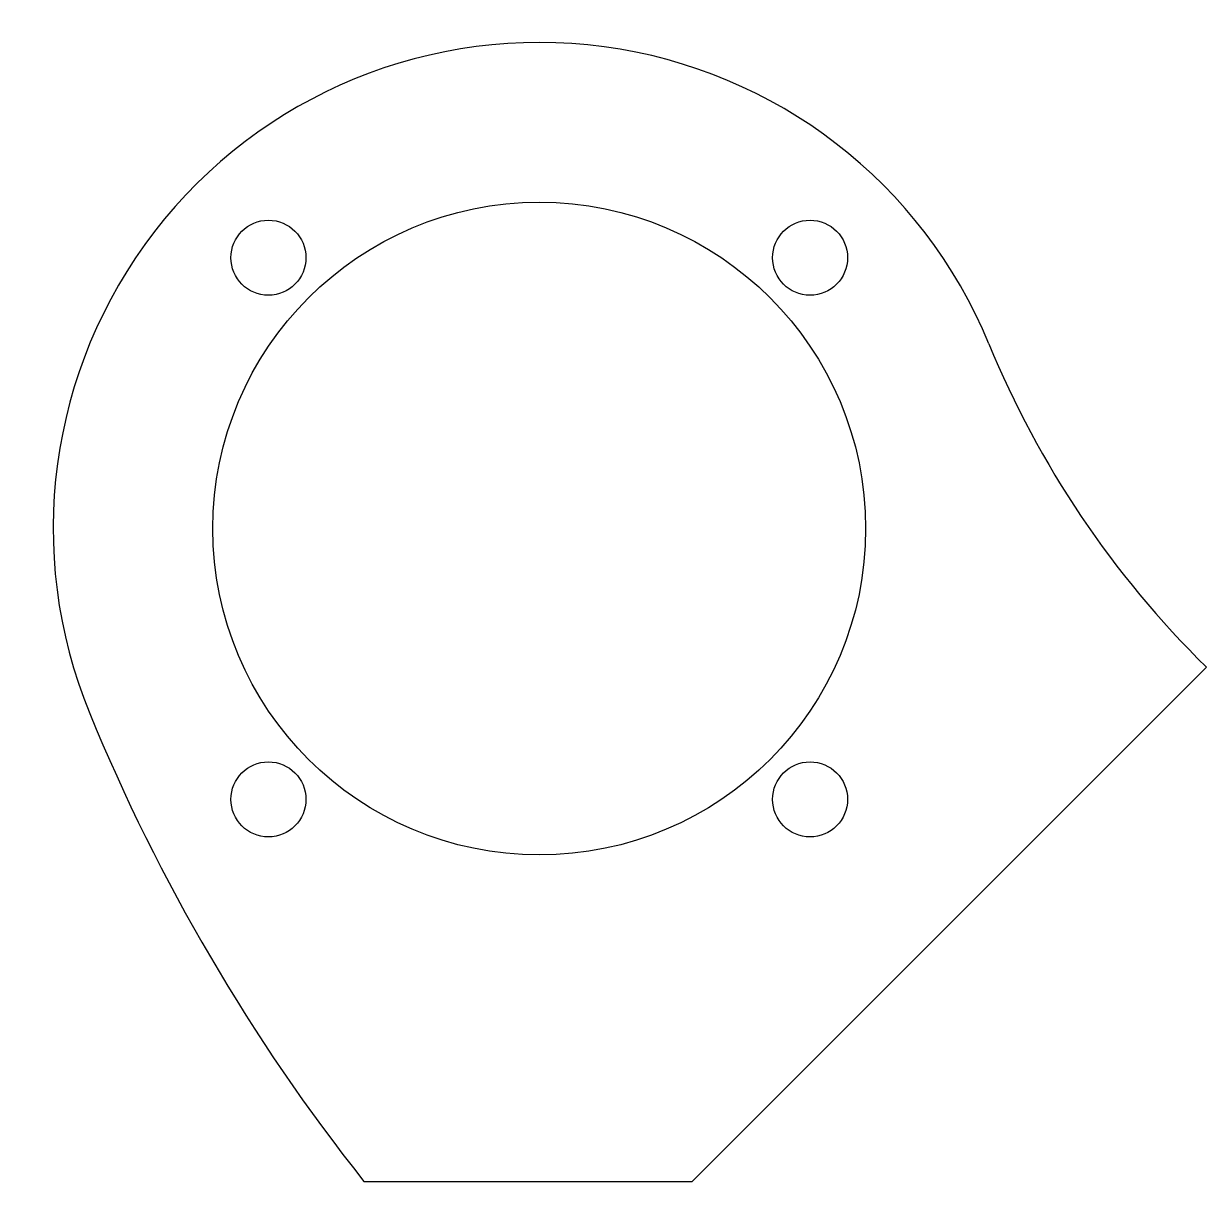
# Model space of a CAD drawing. Extents: x -37.1 to 48, y -47 to 36.4.
import ezdxf

# ---------------------------------------------------------------- set-up
doc = ezdxf.new("R2010")
doc.units = 0
doc.layers.get('0').update_dxf_attribs({"linetype": 'continuous'})

# ---------------------------------------------------------------- blocks, each defined once
blk = doc.blocks.new('COMMON')
at = {"color": 0}
for p in [(48.03, -9.97), (-12.626, -47)]:
    blk.add_line(p, (11, -47), dxfattribs=at)
for centre, radius in [((0, 0), 23.5), ((-19.5, 19.5), 2.7), ((19.5, 19.5), 2.7), ((-19.5, -19.5), 2.7), ((19.5, -19.5), 2.7)]:
    blk.add_circle(centre, radius, dxfattribs=at)
for centre, radius, start, end in [((0, 0), 35, 22.34762, -157.65232), ((97, 39.877), 69.877, -157.65229, -134.49156), ((97, 39.877), 139.877, -157.65232, -141.60382)]:
    blk.add_arc(centre, radius, start, end, dxfattribs=at)

msp = doc.modelspace()

# ---------------------------------------------------------------- block references
at = {"color": 0}
msp.add_blockref('COMMON', (0, 0), dxfattribs=at)

doc.saveas('drawing.dxf')
